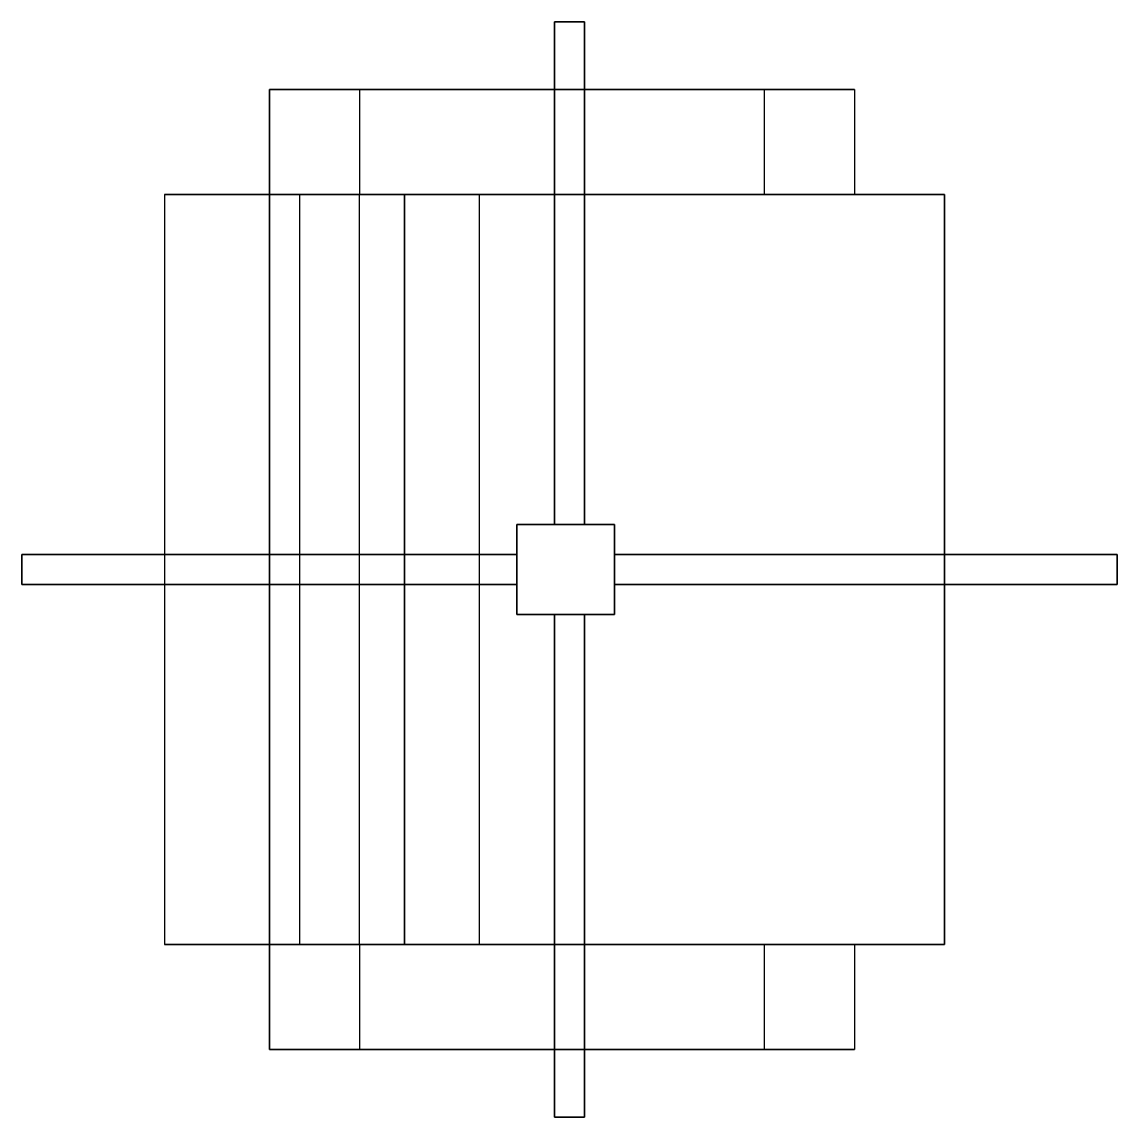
# Model space of a CAD drawing. Extents: x -490 to 313, y 194 to 997.
import ezdxf

# ---------------------------------------------------------------- set-up
doc = ezdxf.new("R2010")
doc.units = 0
doc.header["$LTSCALE"] = 100
doc.header["$MEASUREMENT"] = 0
doc.layers.add('3D', color=4, linetype='CONTINUOUS')

msp = doc.modelspace()

# ---------------------------------------------------------------- linework, layer by layer
at = {"layer": '3D', "linetype": 'CONTINUOUS'}
for points in [[(-77.44, 997.38, -200), (-99.44, 997.38, -200), (-99.44, 997.38, -139.5), (-77.44, 997.38, -139.5)], [(-99.44, 997.38, -200), (-99.44, 628.88, -68), (-99.44, 628.88, -7.5), (-99.44, 997.38, -139.5)], [(-77.44, 997.38, -139.5), (-99.44, 997.38, -139.5), (-99.44, 628.88, -7.5), (-77.44, 628.88, -7.5)], [(-77.44, 997.38, -200), (-77.44, 628.88, -68), (-77.44, 628.88, -7.5), (-77.44, 997.38, -139.5)], [(-308.44, 947.88, 581), (-242.44, 947.88, 240), (120.56, 947.88, 240), (54.56, 947.88, 581)], [(-308.44, 870.88, 581), (-308.44, 947.88, 581), (-242.44, 947.88, 240), (-242.44, 870.88, 240)], [(-308.44, 870.88, 581), (54.56, 870.88, 581), (54.56, 947.88, 581), (-308.44, 947.88, 581)], [(54.56, 870.88, 581), (54.56, 947.88, 581), (120.56, 947.88, 240), (120.56, 870.88, 240)], [(-308.44, 870.88, 581), (-385.44, 870.88, 900), (-385.44, 320.88, 900), (-308.44, 320.88, 581)], [(-209.44, 870.88, 581), (-308.44, 870.88, 581), (-385.44, 870.88, 900), (-286.44, 870.88, 900)], [(-308.44, 870.88, 581), (-308.44, 320.88, 581), (-242.44, 320.88, 240), (-242.44, 870.88, 240)], [(-209.44, 320.88, 581), (-209.44, 870.88, 581), (-286.44, 870.88, 900), (-286.44, 320.88, 900)], [(54.56, 870.88, 581), (-209.44, 870.88, 581), (-154.44, 870.88, 350), (99.61, 870.88, 350)], [(-209.44, 870.88, 581), (-209.44, 320.88, 581), (-154.44, 320.88, 350), (-154.44, 870.88, 350)], [(-154.44, 320.88, 350), (-154.44, 870.88, 350), (186.56, 870.88, 350), (186.56, 320.88, 350)], [(120.56, 870.88, 240), (186.56, 870.88, 240), (186.56, 870.88, 350), (99.61, 870.88, 350)], [(186.56, 320.88, 350), (186.56, 870.88, 350), (186.56, 870.88, 240), (186.56, 320.88, 240)], [(-126.94, 562.88, -68), (-126.94, 628.88, -68), (-126.94, 628.88, 267.5), (-126.94, 562.88, 267.5)], [(-126.94, 628.88, -68), (-55.44, 628.88, -68), (-55.44, 628.88, 267.5), (-126.94, 628.88, 267.5)], [(-55.44, 628.88, -68), (-55.44, 562.88, -68), (-55.44, 562.88, 267.5), (-55.44, 628.88, 267.5)], [(-489.94, 606.88, -200), (-489.94, 584.88, -200), (-489.94, 584.88, -139.5), (-489.94, 606.88, -139.5)], [(-489.94, 606.88, -200), (-126.94, 606.88, -68), (-126.94, 606.88, -7.5), (-489.94, 606.88, -139.5)], [(-489.94, 606.88, -139.5), (-489.94, 584.88, -139.5), (-126.94, 584.88, -7.5), (-126.94, 606.88, -7.5)], [(313.06, 606.88, -200), (-55.44, 606.88, -68), (-55.44, 606.88, -7.5), (313.06, 606.88, -139.5)], [(313.06, 584.88, -139.5), (313.06, 606.88, -139.5), (-55.44, 606.88, -7.5), (-55.44, 584.88, -7.5)], [(313.06, 584.88, -200), (313.06, 606.88, -200), (313.06, 606.88, -139.5), (313.06, 584.88, -139.5)], [(-489.94, 584.88, -200), (-126.94, 584.88, -68), (-126.94, 584.88, -7.5), (-489.94, 584.88, -139.5)], [(313.06, 584.88, -200), (-55.44, 584.88, -68), (-55.44, 584.88, -7.5), (313.06, 584.88, -139.5)], [(-55.44, 562.88, -68), (-126.94, 562.88, -68), (-126.94, 562.88, 267.5), (-55.44, 562.88, 267.5)], [(-99.44, 194.38, -139.5), (-77.44, 194.38, -139.5), (-77.44, 562.88, -7.5), (-99.44, 562.88, -7.5)], [(-99.44, 194.38, -200), (-99.44, 562.88, -68), (-99.44, 562.88, -7.5), (-99.44, 194.38, -139.5)], [(-77.44, 194.38, -200), (-77.44, 562.88, -68), (-77.44, 562.88, -7.5), (-77.44, 194.38, -139.5)], [(-209.44, 320.88, 581), (-308.44, 320.88, 581), (-385.44, 320.88, 900), (-286.44, 320.88, 900)], [(-308.44, 243.88, 581), (-308.44, 320.88, 581), (-242.44, 320.88, 240), (-242.44, 243.88, 240)], [(-308.44, 243.88, 581), (54.56, 243.88, 581), (54.56, 320.88, 581), (-308.44, 320.88, 581)], [(54.56, 320.88, 581), (-209.44, 320.88, 581), (-154.44, 320.88, 350), (99.61, 320.88, 350)], [(54.56, 243.88, 581), (54.56, 320.88, 581), (120.56, 320.88, 240), (120.56, 243.88, 240)], [(120.56, 320.88, 240), (186.56, 320.88, 240), (186.56, 320.88, 350), (99.61, 320.88, 350)], [(-308.44, 243.88, 581), (-242.44, 243.88, 240), (120.56, 243.88, 240), (54.56, 243.88, 581)], [(-99.44, 194.38, -200), (-77.44, 194.38, -200), (-77.44, 194.38, -139.5), (-99.44, 194.38, -139.5)]]:
    msp.add_3dface(points, dxfattribs=at)

doc.saveas('drawing.dxf')
